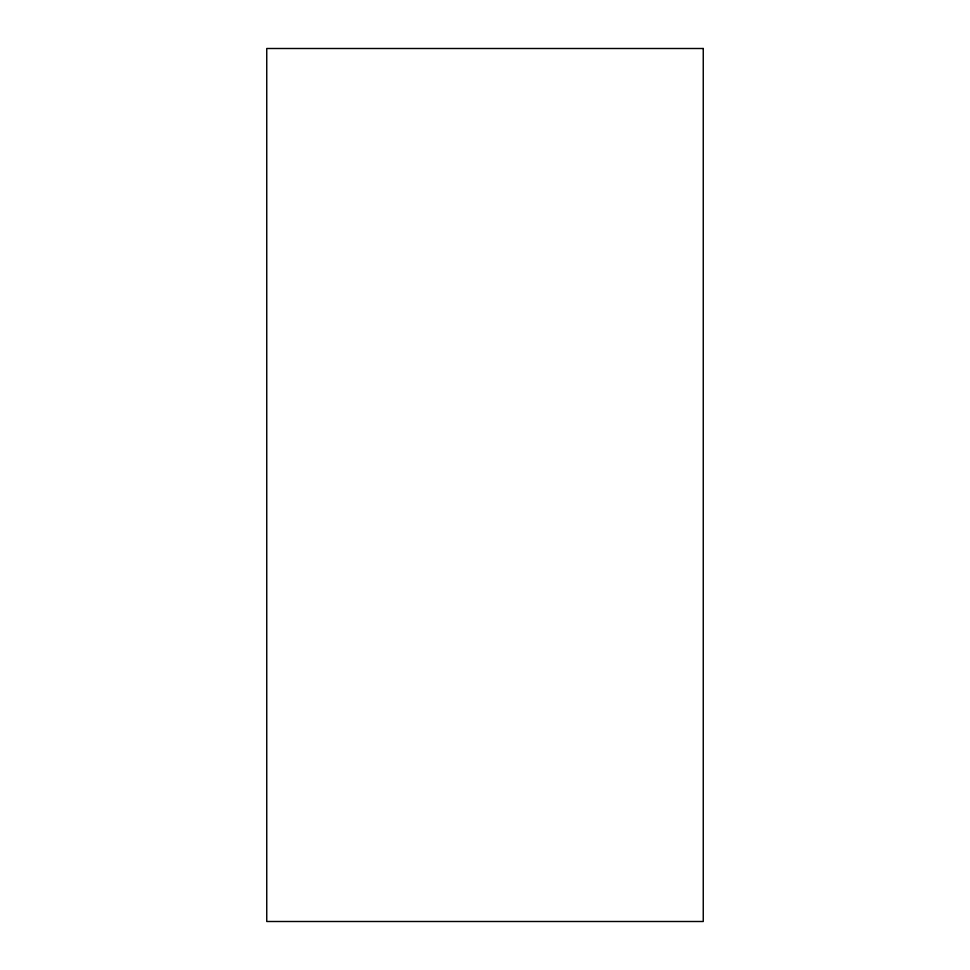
<?xml version="1.0" encoding="UTF-8"?>
<svg xmlns="http://www.w3.org/2000/svg" width="970" height="970" viewBox="0 0 970 970"><rect width="100%" height="100%" fill="white"/><g stroke="black" fill="none" stroke-linecap="round" stroke-linejoin="round"><path stroke-width="1.45" d="M703.25 48.5L266.75 48.5L266.75 921.5L703.25 921.5L703.25 48.5"/></g></svg>
